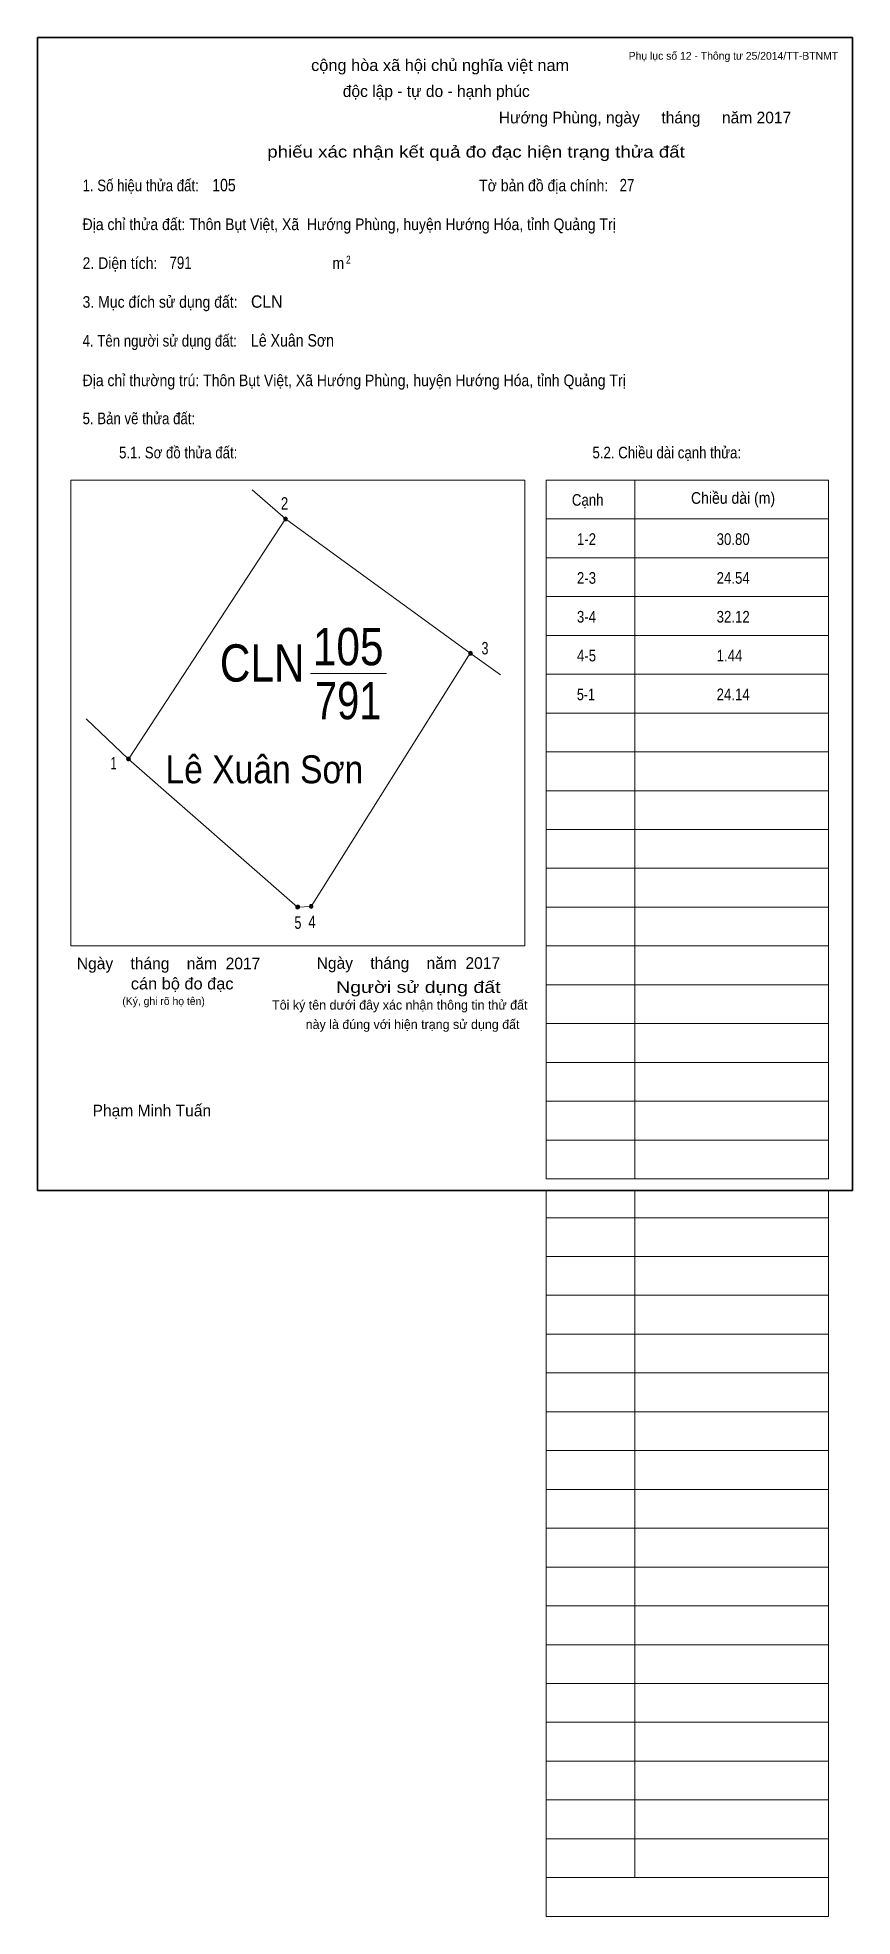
# Model space of a CAD drawing. Header units: centimetres. Extents: x 0 to 21, y -18.7 to 29.7.
import ezdxf
from ezdxf.enums import TextEntityAlignment as Align

# ---------------------------------------------------------------- set-up
doc = ezdxf.new("R2010")
doc.units = ezdxf.units.CM
doc.header["$LTSCALE"] = 0.12
for name, color, linetype in [('2', 7, 'Continuous'), ('3', 7, 'Continuous'), ('30', 7, 'Continuous'), ('34', 7, 'Continuous'), ('4', 7, 'Continuous'), ('5', 7, 'Continuous')]:
    doc.layers.add(name, color=color, linetype=linetype)
for name, color, linetype, lineweight in [('32', 7, 'Continuous', 13), ('6', 7, 'Continuous', 13), ('63', 7, 'Continuous', 13), ('7', 7, 'Continuous', 13)]:
    doc.layers.add(name, color=color, linetype=linetype, lineweight=lineweight)

msp = doc.modelspace()

# ---------------------------------------------------------------- hatches: boundary and pattern name
at = {"layer": '32'}
for points in [[(6.44, 17.3012, 1), (6.34, 17.3012, 1)], [(11.206, 13.8407, 1), (11.106, 13.8407, 1)], [(2.394, 11.1145, 1), (2.294, 11.1145, 1)], [(6.7544, 7.3012, 1), (6.6544, 7.3012, 1)], [(7.1, 7.318, 1), (7, 7.318, 1)]]:
    msp.add_hatch(color=256, dxfattribs=at).paths.add_polyline_path(points)

# ---------------------------------------------------------------- linework, layer by layer
for centre in [(6.39, 17.3012), (11.156, 13.8407), (2.344, 11.1145), (6.7044, 7.3012), (7.05, 7.318)]:
    msp.add_circle(centre, 0.05, dxfattribs=at)
at = {"layer": '6'}
msp.add_line((1.25, 12.15), (2.34, 11.11), dxfattribs=at)
for points in [[(2.34, 11.11), (6.39, 17.3), (5.53, 18.05)], [(6.39, 17.3), (11.15, 13.84), (11.93, 13.28)], [(11.15, 13.84), (7.05, 7.32), (6.7, 7.3), (2.34, 11.11)]]:
    msp.add_lwpolyline(points, dxfattribs=at)
at = {"layer": '63'}
for p, q in [((0.86, 18.3), (12.56, 18.3)), ((0.86, 6.3), (0.86, 18.3)), ((12.56, 6.3), (12.56, 18.3)), ((13.11, 18.3), (20.38, 18.3)), ((13.11, 0.3), (13.11, 18.3)), ((15.39, 0.3), (15.39, 18.3)), ((20.38, 0.3), (20.38, 18.3)), ((13.11, 17.3), (20.38, 17.3)), ((13.11, 16.3), (20.38, 16.3)), ((13.11, 15.3), (20.38, 15.3)), ((13.11, 14.3), (20.38, 14.3)), ((13.11, 13.3), (20.38, 13.3)), ((13.11, 12.3), (20.38, 12.3)), ((13.11, 11.3), (20.38, 11.3)), ((13.11, 10.3), (20.38, 10.3)), ((13.11, 9.3), (20.38, 9.3)), ((13.11, 8.3), (20.38, 8.3)), ((13.11, 7.3), (20.38, 7.3)), ((0.86, 6.3), (12.56, 6.3)), ((13.11, 6.3), (20.38, 6.3)), ((13.11, 5.3), (20.38, 5.3)), ((13.11, 4.3), (20.38, 4.3)), ((13.11, 3.3), (20.38, 3.3)), ((13.11, 2.3), (20.38, 2.3)), ((13.11, 1.3), (20.38, 1.3)), ((13.11, 0.3), (20.38, 0.3)), ((13.11, -18.7), (13.11, 0)), ((15.39, -17.7), (15.39, 0)), ((20.38, -18.7), (20.38, 0)), ((13.11, -0.7), (20.38, -0.7)), ((13.11, -0.7), (20.38, -0.7)), ((13.11, -1.7), (20.38, -1.7)), ((13.11, -2.7), (20.38, -2.7)), ((13.11, -3.7), (20.38, -3.7)), ((13.11, -4.7), (20.38, -4.7)), ((13.11, -5.7), (20.38, -5.7)), ((13.11, -6.7), (20.38, -6.7)), ((13.11, -7.7), (20.38, -7.7)), ((13.11, -8.7), (20.38, -8.7)), ((13.11, -9.7), (20.38, -9.7)), ((13.11, -10.7), (20.38, -10.7)), ((13.11, -11.7), (20.38, -11.7)), ((13.11, -12.7), (20.38, -12.7)), ((13.11, -13.7), (20.38, -13.7)), ((13.11, -14.7), (20.38, -14.7)), ((13.11, -15.7), (20.38, -15.7)), ((13.11, -16.7), (20.38, -16.7)), ((13.11, -17.7), (20.38, -17.7)), ((13.11, -18.7), (20.38, -18.7))]:
    msp.add_line(p, q, dxfattribs=at)
at = {"layer": '63', "lineweight": 35}
msp.add_lwpolyline([(0, 0), (0, 29.7), (21, 29.7), (21, 0)], close=True, dxfattribs=at)
at = {"layer": '7'}
msp.add_line((7.03, 13.32), (8.99, 13.32), dxfattribs=at)

# ---------------------------------------------------------------- texts
at = {"layer": '2', "width": 0.9}
msp.add_text('Lê Xuân Sơn', height=0.7199, dxfattribs=at).set_placement((5.845, 10.49), align=Align.CENTER)
at = {"layer": '3', "width": 0.85}
msp.add_text('CLN', height=0.9599, dxfattribs=at).set_placement((6.88, 13.11), align=Align.RIGHT)
at = {"layer": '30'}
for s, width, p in [('1-2', 0.85, (13.9, 16.63)), ('30.80', 0.85, (17.5, 16.63)), ('2-3', 0.85, (13.9, 15.63)), ('24.54', 0.85, (17.5, 15.63)), ('3-4', 0.85, (13.9, 14.63)), ('32.12', 0.85, (17.5, 14.63)), ('4-5', 0.85, (13.9, 13.63)), ('1.44', 0.85, (17.5, 13.63)), ('5-1', 0.8, (13.9, 12.63)), ('24.14', 0.85, (17.5, 12.63))]:
    msp.add_text(s, height=0.3, dxfattribs=dict(at, width=width)).set_placement(p)
at = {"layer": '32'}
for s, width, p in [('2', 0.8, (6.365, 17.54)), ('3', 0.75, (11.53, 13.81)), ('1', 0.65, (1.96, 10.85)), ('5', 0.75, (6.71, 6.74)), ('4', 0.8, (7.075, 6.76))]:
    msp.add_text(s, height=0.32, dxfattribs=dict(at, width=width)).set_placement(p, align=Align.CENTER)
at = {"layer": '34'}
for s, width, p in [('105', 0.85, (4.5, 25.74)), ('27', 0.8, (15, 25.74)), ('791', 0.8, (3.4, 23.74)), ('CLN', 0.95, (5.5, 22.74)), ('Lê Xuân Sơn', 0.85, (5.5, 21.74))]:
    msp.add_text(s, height=0.32, dxfattribs=dict(at, width=width)).set_placement(p)
at = {"layer": '4', "width": 0.85}
msp.add_text('105', height=0.9599, dxfattribs=at).set_placement((8.005, 13.53), align=Align.CENTER)
at = {"layer": '5', "width": 0.8}
msp.add_text('791', height=0.9599, dxfattribs=at).set_placement((8.005, 12.14), align=Align.CENTER)
at = {"layer": '63', "width": 1.05}
msp.add_text('cộng hòa xã hội chủ nghĩa việt nam', height=0.3, dxfattribs=at).set_placement((10.375, 28.84), align=Align.CENTER)
at = {"layer": '63'}
for s, height, p in [('Phụ lục số 12 - Thông tư 25/2014/TT-BTNMT', 0.2, (20.63, 29.13)), ('Ngày    tháng    năm  2017', 0.3, (5.74, 5.7)), ('Ngày    tháng    năm  2017', 0.3, (11.92, 5.71)), ('(Ký, ghi rõ họ tên)', 0.2, (4.31, 4.78))]:
    msp.add_text(s, height=height, dxfattribs=at).set_placement(p, align=Align.RIGHT)
for s, height, p in [('độc lập - tự do - hạnh phúc', 0.3, (10.275, 28.17)), ('Hướng Phùng, ngày     tháng     năm 2017', 0.3, (15.655, 27.49)), ('Tôi ký tên dưới đây xác nhận thông tin thử đất', 0.24, (9.335, 4.66)), ('này là đúng với hiện trạng sử dụng đất', 0.24, (9.665, 4.16)), ('Phạm Minh Tuấn', 0.3, (2.945, 1.91))]:
    msp.add_text(s, height=height, dxfattribs=at).set_placement(p, align=Align.CENTER)
for s, width, p in [('phiếu xác nhận kết quả đo đạc hiện trạng thửa đất', 1.2, (16.68, 26.61)), ('cán bộ đo đạc', 1.05, (5.05, 5.18)), ('Người sử dụng đất', 1.25, (11.93, 5.09))]:
    msp.add_text(s, height=0.3, dxfattribs=dict(at, width=width)).set_placement(p, align=Align.RIGHT)
for s, height, width, p in [('1. Số hiệu thửa đất:', 0.3, 0.85, (1.16, 25.74)), ('Tờ bản đồ địa chính:', 0.3, 0.9, (11.38, 25.74)), ('Địa chỉ thửa đất: Thôn Bụt Việt, Xã  Hướng Phùng, huyện Hướng Hóa, tỉnh Quảng Trị', 0.3, 0.9, (1.16, 24.74)), ('2. Diện tích:', 0.3, 0.9, (1.16, 23.74)), ('m', 0.3, 0.9, (7.6, 23.74)), ('2', 0.2, 0.8, (7.95, 23.88)), ('3. Mục đích sử dụng đất:', 0.3, 0.9, (1.16, 22.74)), ('4. Tên người sử dụng đất:', 0.3, 0.85, (1.16, 21.74)), ('Địa chỉ thường trú: Thôn Bụt Việt, Xã Hướng Phùng, huyện Hướng Hóa, tỉnh Quảng Trị', 0.3, 0.9, (1.16, 20.72)), ('5. Bản vẽ thửa đất:', 0.3, 0.85, (1.16, 19.74)), ('5.1. Sơ đồ thửa đất:', 0.3, 0.85, (2.1, 18.86)), ('5.2. Chiều dài cạnh thửa:', 0.3, 0.85, (14.3, 18.86)), ('Cạnh', 0.3, 0.85, (13.77, 17.64)), ('Chiều dài (m)', 0.3, 0.9, (16.84, 17.69))]:
    msp.add_text(s, height=height, dxfattribs=dict(at, width=width)).set_placement(p)

doc.saveas('drawing.dxf')
